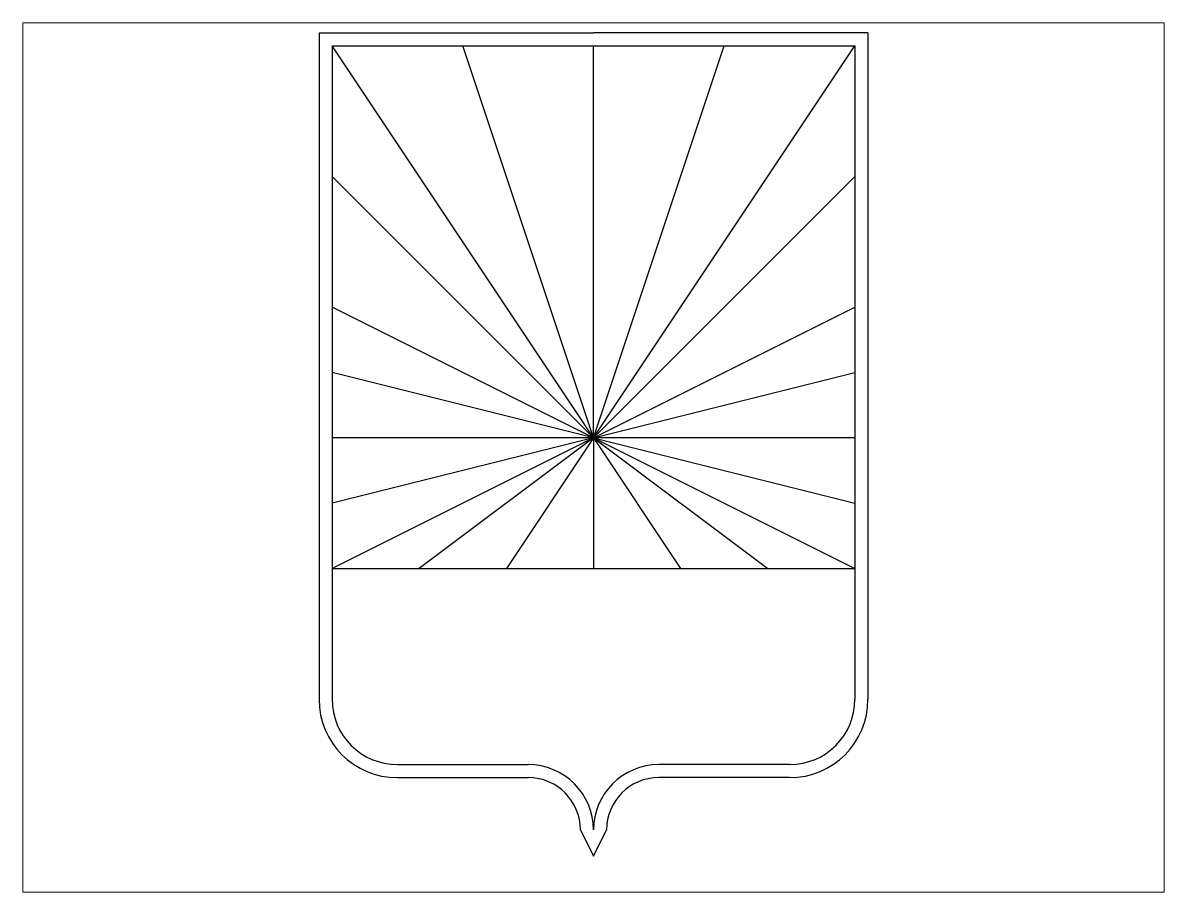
# Paper-space layout '布局2' of a CAD drawing. Header units: millimetres. Extents: x 27 to 240, y 20 to 183.
# The model-space entities are those that its viewports show. They can reach past a viewport. Long polylines and large blocks are cut down to what shows.
import ezdxf

# ---------------------------------------------------------------- set-up
doc = ezdxf.new("R2010")
doc.units = ezdxf.units.MM

msp = doc.modelspace()

# ---------------------------------------------------------------- linework, layer by layer
for p, q in [((624.44, 808.47), (624.44, 298.47)), ((624.44, 808.47), (834.44, 808.47)), ((1044.44, 808.47), (834.44, 808.47)), ((1044.44, 808.47), (1044.44, 298.47)), ((634.44, 798.47), (734.44, 798.47)), ((634.44, 798.47), (634.44, 698.47)), ((834.44, 498.47), (634.44, 798.47)), ((734.44, 798.47), (834.44, 798.47)), ((834.44, 498.47), (734.44, 798.47)), ((834.44, 798.47), (934.44, 798.47)), ((834.44, 498.47), (1034.44, 798.47)), ((834.44, 498.47), (834.44, 798.47)), ((834.44, 498.47), (934.44, 798.47)), ((934.44, 798.47), (1034.44, 798.47)), ((1034.44, 798.47), (1034.44, 698.47)), ((634.44, 698.47), (634.44, 598.47)), ((834.44, 498.47), (634.44, 698.47)), ((834.44, 498.47), (1034.44, 698.47)), ((1034.44, 698.47), (1034.44, 598.47)), ((634.44, 598.47), (634.44, 498.47)), ((834.44, 498.47), (634.44, 598.47)), ((834.44, 498.47), (1034.44, 598.47)), ((1034.44, 598.47), (1034.44, 498.47)), ((834.44, 498.47), (634.44, 548.47)), ((834.44, 498.47), (1034.44, 548.47)), ((634.44, 498.47), (634.44, 398.47)), ((1034.44, 498.47), (634.44, 498.47)), ((834.44, 498.47), (634.44, 398.47)), ((834.44, 498.47), (634.44, 448.47)), ((834.44, 498.47), (701.11, 398.47)), ((834.44, 498.47), (767.77, 398.47)), ((834.44, 498.47), (901.11, 398.47)), ((834.44, 498.47), (834.44, 398.47)), ((834.44, 498.47), (1034.44, 398.47)), ((834.44, 498.47), (967.77, 398.47)), ((834.44, 498.47), (1034.44, 448.47)), ((1034.44, 498.47), (1034.44, 398.47)), ((634.44, 398.47), (634.44, 298.47)), ((634.44, 398.47), (767.77, 398.47)), ((767.77, 398.47), (834.44, 398.47)), ((834.44, 398.47), (901.11, 398.47)), ((901.11, 398.47), (1034.44, 398.47)), ((1034.44, 398.47), (1034.44, 298.47)), ((684.44, 248.47), (784.44, 248.47)), ((984.44, 248.47), (884.44, 248.47)), ((684.44, 238.47), (784.44, 238.47)), ((984.44, 238.47), (884.44, 238.47)), ((824.44, 198.47), (834.44, 178.47)), ((834.44, 178.47), (844.44, 198.47))]:
    msp.add_line(p, q)
for centre, radius, start, end in [((684.44, 298.47), 60, 180, 270), ((684.44, 298.47), 50, 180, 270), ((984.44, 298.47), 50, 270, 0), ((984.44, 298.47), 60, 270, 0), ((784.44, 198.47), 50, 0, 90), ((884.44, 198.47), 50, 90, 180), ((784.44, 198.47), 40, 0, 90), ((884.44, 198.47), 40, 90, 180)]:
    msp.add_arc(centre, radius, start, end)

psp = doc.layouts.new('布局2')

# ---------------------------------------------------------------- viewports
at = {"layer": '0'}
psp.add_viewport(center=(133.35, 101.6), size=(213.36, 162.56), view_center_point=(834.44, 483.47), view_height=665.2941, dxfattribs=at)

doc.saveas('drawing.dxf')
